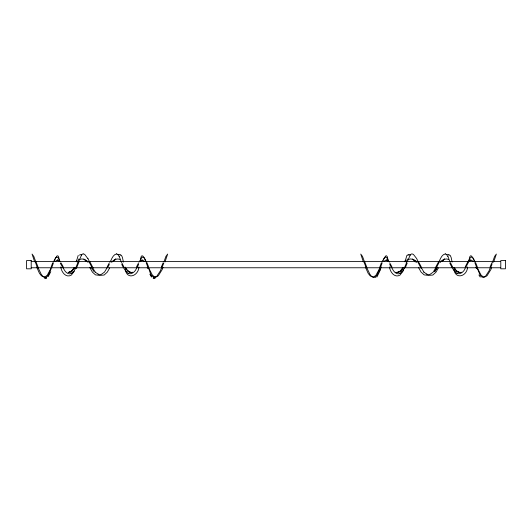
<?xml version="1.0" encoding="UTF-8"?>
<svg xmlns="http://www.w3.org/2000/svg" width="532" height="532" viewBox="0 0 532 532"><rect width="100%" height="100%" fill="white"/><g stroke="black" fill="none" stroke-linecap="round" stroke-linejoin="round"><path stroke-width="0.8" d="M48.146 275.709L51.464 267.496M376.849 275.709L379.668 268.933M46.537 277.252L48.153 275.483M375.233 277.252L376.849 275.483M50.932 269.332L50.952 268.993M379.629 269.332L379.649 268.993M53.366 262.09L55.78 257.588L56.951 257.089L58.134 257.761L60.289 261.817M382.062 262.09L384.476 257.588L385.647 257.089L386.831 257.761L388.985 261.817M140.175 260.727L141.12 256.717L141.931 255.732L142.909 256.105L144.072 257.707L145.675 261.279M468.872 260.727L469.816 256.717L470.627 255.732L471.605 256.105L472.768 257.707L474.052 260.56M44.808 277.531L46.563 277.059M373.504 277.531L375.26 277.059M76.276 261.764L78.224 255.38M404.972 261.764L406.92 255.38L408.33 254.748M76.249 261.751L76.628 260.281M404.945 261.751L405.331 260.281M403.489 269.618L403.096 271.087L400.004 275.111C394.638 278.303 389.923 271.845 389.524 266.964M126.197 271.48C129.376 276.633 135.746 272.118 136.684 267.549M454.893 271.48C458.072 276.633 464.443 272.118 465.38 267.549M119.84 259.43L117.911 258.944L115.776 259.277L111.68 262.043L111.973 261.072M448.536 259.43L446.607 258.944L444.473 259.277L440.376 262.043L440.669 261.072M380.852 267.47L379.316 272.145L376.875 277.079M138.892 266.964C138.772 275.084 128.099 280.377 125.486 270.589M467.588 266.964C467.322 275.749 456.13 280.224 453.869 269.85M164.009 261.724L165.898 256.417L167.653 254.07L164.987 261.963M492.705 261.724L494.594 256.417L496.349 254.07L493.683 261.963M379.509 271.659L381.165 267.017M51.152 266.971L52.688 262.801M51.863 267.23L53.393 263.061M379.369 268.261L381.384 262.801M380.081 268.527L382.096 263.061M163.005 267.317L162.154 269.611L158.317 275.776L156.335 276.926L154.36 276.726L152.398 275.13L148.568 267.749M491.701 267.317L490.85 269.611L487.013 275.776L485.689 276.54M78.776 261.239L81.762 254.589L83.019 253.89M407.472 261.239L410.458 254.589L411.861 253.864L413.384 254.369L416.656 258.559L418.352 262.103M148.275 267.39C149.924 270.589 150.21 277.052 154.859 277.398L156.661 276.467L160.338 270.894L161.868 267.077M477.231 268.128L480.256 275.483L481.846 277.059L483.555 277.398L485.344 276.474L489.001 270.941L490.564 267.077M75.611 268.195L78.224 261.791M76.309 268.48L78.922 262.077M404.307 268.195L406.92 261.791M405.524 267.204L407.206 263.094M161.402 266.904L163.125 262.808M162.1 267.197L163.823 263.101M490.105 266.904L491.821 262.808M490.797 267.197L491.987 264.371M492.519 263.101L492.945 262.09M87.906 258.678L84.688 254.369L83.172 253.864M128.013 273.036L128.352 273.169M456.709 273.036L457.048 273.169M139.397 261.897L141.585 257.761L142.756 257.096L143.926 257.581M468.094 261.897L470.281 257.761L471.452 257.096L472.622 257.581L473.806 259.164L474.99 262.15M77.433 261.997L78.756 259.024M406.135 261.997L407.452 259.024M116.694 253.89C112.95 254.462 111.64 259.284 110.038 262.163M445.39 253.89C441.646 254.462 440.336 259.284 438.734 262.163M136.571 266.778L138.606 262.828M137.243 267.124L138.646 264.404M465.267 266.778L467.808 261.857M465.939 267.124L468.479 262.203M113.11 261.598L113.881 260.135M441.806 261.598L442.577 260.135M48.199 276.58L50.813 271.659M42.999 276.56L41.223 274.293L37.892 267.337M107.238 266.751L109.339 262.835M107.903 267.104L109.353 264.411M371.695 276.56L369.92 274.293L366.92 268.035M435.282 267.962L438.554 261.87M435.947 268.321L439.219 262.223M50.68 268.913L47.315 275.13L45.36 276.726L43.378 276.926M379.748 268.221L376.011 275.13L374.056 276.726L372.074 276.926M109.632 267.982L107.298 272.131L104.159 275.024L99.823 275.416L95.481 274.878L92.415 272.131L89.695 267.29M438.328 267.982L435.994 272.131L432.855 275.024L428.519 275.416L424.177 274.878L421.111 272.131L418.391 267.29M54.297 260.421L56.804 256.105L57.789 255.732L58.6 256.717L59.544 260.727M382.993 260.421L385.501 256.105L386.485 255.732L387.296 256.717L388.38 261.511M437.051 267.51L434.657 271.613L437.377 267.15M98.088 274.153L99.823 274.712L101.393 274.319L104.472 272.138L107.457 267.184M426.784 274.153L428.519 274.712L430.089 274.319L433.141 272.151L435.728 267.889M73.35 269.445L74.513 267.536L71.547 271.047L72.272 270.688L68.156 272.477L70.497 271.992L69.845 272.091L71.76 271.094L74.453 267.503M401.66 270.083L402.824 268.175M73.409 269.471L74.214 268.208M75.99 267.796L73.556 271.613L71.754 273.155L69.931 273.88C66.34 273.987 64.379 270.336 63.029 267.549M401.707 270.096L402.91 268.208M404.686 267.796L402.252 271.613L400.45 273.155L398.628 273.88C395.057 273.973 393.008 270.369 391.725 267.549M434.484 271.466L437.031 267.49M81.23 255.373L81.609 254.569M409.926 255.373L410.305 254.569M403.15 267.503L400.456 271.094L396.852 272.477L397.404 272.557L395.695 272.224M74.4 271.087L71.308 275.111C65.941 278.303 61.227 271.845 60.828 266.964M403.17 267.603L400.244 271.047L400.968 270.688L398.541 272.091L399.193 271.992L396.852 272.477M469.357 261.265L470.9 259.889L469.709 260.899M113.15 261.431L115.856 258.991M441.846 261.431L444.553 258.991M141.013 260.899L142.204 259.889L141.785 260.248L143.015 260.328L144.292 261.345M55.428 261.345L56.698 260.328L57.928 260.248L57.509 259.889L58.706 260.899M384.124 261.345L385.394 260.328L386.624 260.248L387.755 261.265M111.68 262.043L115.624 259.024M440.376 262.043L444.32 259.024M121.363 262.263L119.328 256.61M450.059 262.263L448.024 256.61M79.421 255.074L80.884 254.502M408.117 255.074L409.58 254.502M79.873 259.43L81.802 258.944L83.936 259.277L88.033 262.043L87.74 261.072M408.569 259.43L410.498 258.944L412.633 259.277L416.729 262.043L416.436 261.072M132.721 272.224L131.005 272.557L131.557 272.477L129.223 271.992L131.557 272.477M461.417 272.224L459.701 272.557L460.253 272.477L457.919 271.992L460.253 272.477M116.555 253.864L118.111 254.569M445.251 253.864L446.807 254.569M373.537 277.398L371.748 276.467M153.183 278.096L155.051 277.977M44.675 278.136L46.484 278.05M71.361 273.169L71.7 273.036M400.057 273.169L400.397 273.036M31.228 261.584L59.451 261.584M59.797 261.584L500.512 261.584M31.228 267.769L500.486 267.769M153.229 278.05L155.038 278.136M44.668 277.977L46.53 278.096M470.481 260.248L471.711 260.328L472.988 261.345M485.031 276.926L483.056 276.726L481.094 275.13L477.583 268.474M423.805 272.111L426.943 274.173M95.108 272.111L98.247 274.173M447.532 254.502L448.988 255.074M118.835 254.502L120.292 255.074M455.232 271.766L453.144 269.358L452.207 267.184M126.536 271.766L124.448 269.358L123.51 267.184M448.782 254.748L450.192 255.38L451.109 257.375L452.12 262.063M120.086 254.748L121.495 255.38L122.413 257.375L123.424 262.063M44.828 277.391L43.052 276.467M371.416 276.54L370.099 275.776L368.151 273.322L365.338 267.044M42.72 276.54L41.403 275.776L39.454 273.322L36.642 267.044M423.944 272.138L421.384 267.889M95.248 272.138L92.681 267.889M414.102 260.028L416.729 262.043M85.406 260.028L88.033 262.043M386.624 260.248L386.205 259.889L387.402 260.899M412.553 258.991L415.259 261.431L414.348 260.082M83.856 258.991L86.563 261.431M454.148 267.869L456.649 271.094L458.564 272.091L456.137 270.688L456.868 271.047L454.461 268.793L455.239 269.458L453.922 267.35M125.452 267.869L127.953 271.094L129.868 272.091L127.441 270.688L128.172 271.047L125.765 268.793L126.543 269.458L125.226 267.35M87.933 258.519L89.316 261.398M143.999 257.794L145.11 259.164L146.293 262.15M150.11 274.465L151.514 276.58M93.925 271.466L91.039 267.15M478.906 274.971L480.236 277.079M151.54 277.079L149.984 274.073M446.647 254.589L447.884 256.683M117.951 254.589L119.188 256.683M389.65 262.841L391.871 266.692M60.954 262.841L63.175 266.692M389.683 264.417L391.213 267.071M60.296 263.22L62.517 267.071M85.838 260.135L86.603 261.598M419.01 262.622L421.703 267.782M417.833 261.997L421.031 268.135M414.588 260.747L415.279 262.077M89.808 261.651L93 267.782M89.137 261.997L92.335 268.135M454.228 267.809L454.966 269.232M125.166 267.097L126.27 269.232M450.491 262.828L452.513 266.785M449.819 263.174L451.841 267.124M121.795 262.828L123.816 266.785M121.748 264.397L123.145 267.124M453.916 267.709L454.833 269.784L453.942 267.476M475.921 267.111L476.492 268.534M147.224 267.111L147.796 268.534M475.615 262.595L477.743 268.015M474.91 262.868L477.038 268.288M146.918 262.595L148.541 266.725M146.214 262.868L147.836 267.004M364.713 261.824L366.807 267.257M364.008 262.096L366.102 267.53M125.246 267.476L126.137 269.784M36.016 261.824L38.111 267.257M35.312 262.096L37.406 267.53M364.526 261.93L362.511 256.417L360.763 254.07L363.363 261.844M35.83 261.93L33.815 256.417L32.066 254.07L34.666 261.844M73.516 271.48L73.183 271.766L73.516 271.48M402.212 271.48L401.879 271.766L402.212 271.48M31.202 260.54L26.6 260.54L26.6 268.813L31.202 268.813L31.202 260.54M505.4 260.54L500.798 260.54L500.798 268.813L505.4 268.813L505.4 260.54"/></g></svg>
